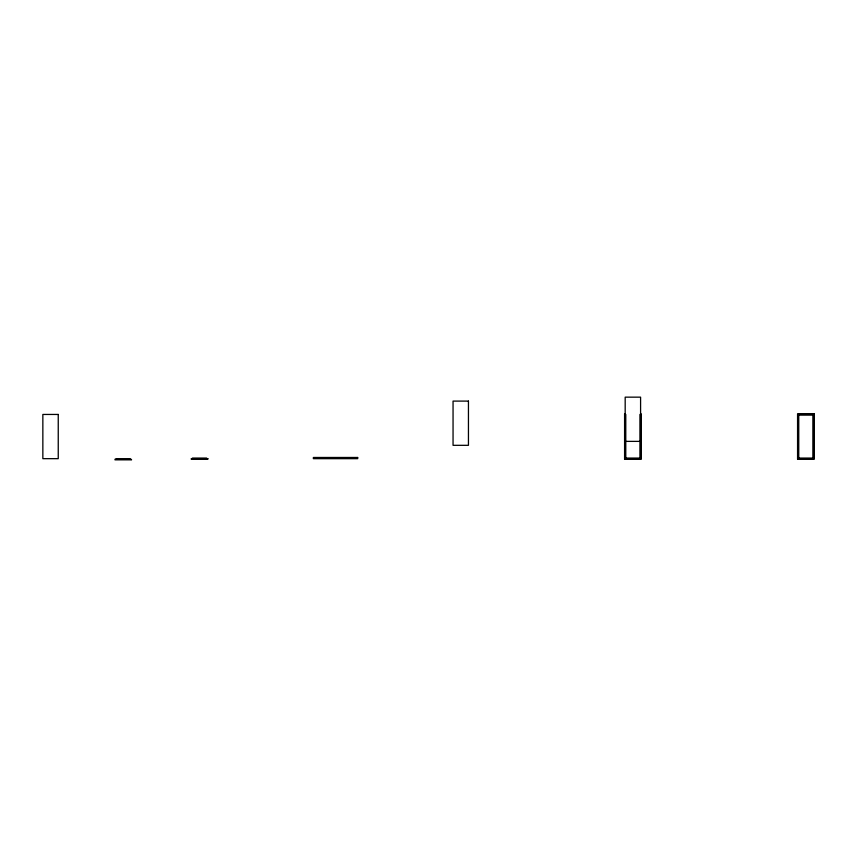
<?xml version="1.0" encoding="UTF-8"?>
<svg xmlns="http://www.w3.org/2000/svg" width="857" height="857" viewBox="0 0 857 857"><rect width="100%" height="100%" fill="white"/><g stroke="black" fill="none" stroke-linecap="round" stroke-linejoin="round"><path stroke-width="1.29" d="M624.592 414.445L625.781 414.445L625.781 458.666M641.175 414.445L639.986 414.445L639.986 458.666M797.567 414.445L814.15 414.445M798.756 415.034L812.961 415.034M625.182 441.376L640.586 441.376M313.416 458.067L357.637 458.067M625.781 458.067L639.986 458.067M798.756 458.067L812.961 458.067M624.592 458.666L641.175 458.666M797.567 458.666L814.15 458.666M117.548 459.256L114.988 459.256L114.988 459.845L131.571 459.845L130.393 458.666L116.177 458.666L116.177 459.256M813.561 414.445L813.561 458.666M812.961 414.445L812.961 458.666M798.756 414.445L798.756 458.666M798.156 414.445L798.156 458.666M641.175 413.856L641.175 459.256L624.592 459.256L624.592 413.856M640.586 458.666L640.586 397.155L625.182 397.155L625.182 458.666M206.644 458.666L206.644 458.067L192.429 458.067L192.429 458.666M468.447 401.097L453.053 401.097L453.053 445.319L468.447 445.319L468.447 401.097M814.15 413.856L797.567 413.856L797.567 459.256L814.15 459.256L814.15 413.856M58.244 414.445L42.85 414.445L42.85 458.666L58.244 458.666L58.244 414.445M357.637 457.477L313.416 457.477L313.416 458.666L357.637 458.666L357.637 457.477M207.833 458.666L191.25 458.666L191.25 459.256L207.833 459.256L207.833 458.666"/></g></svg>
